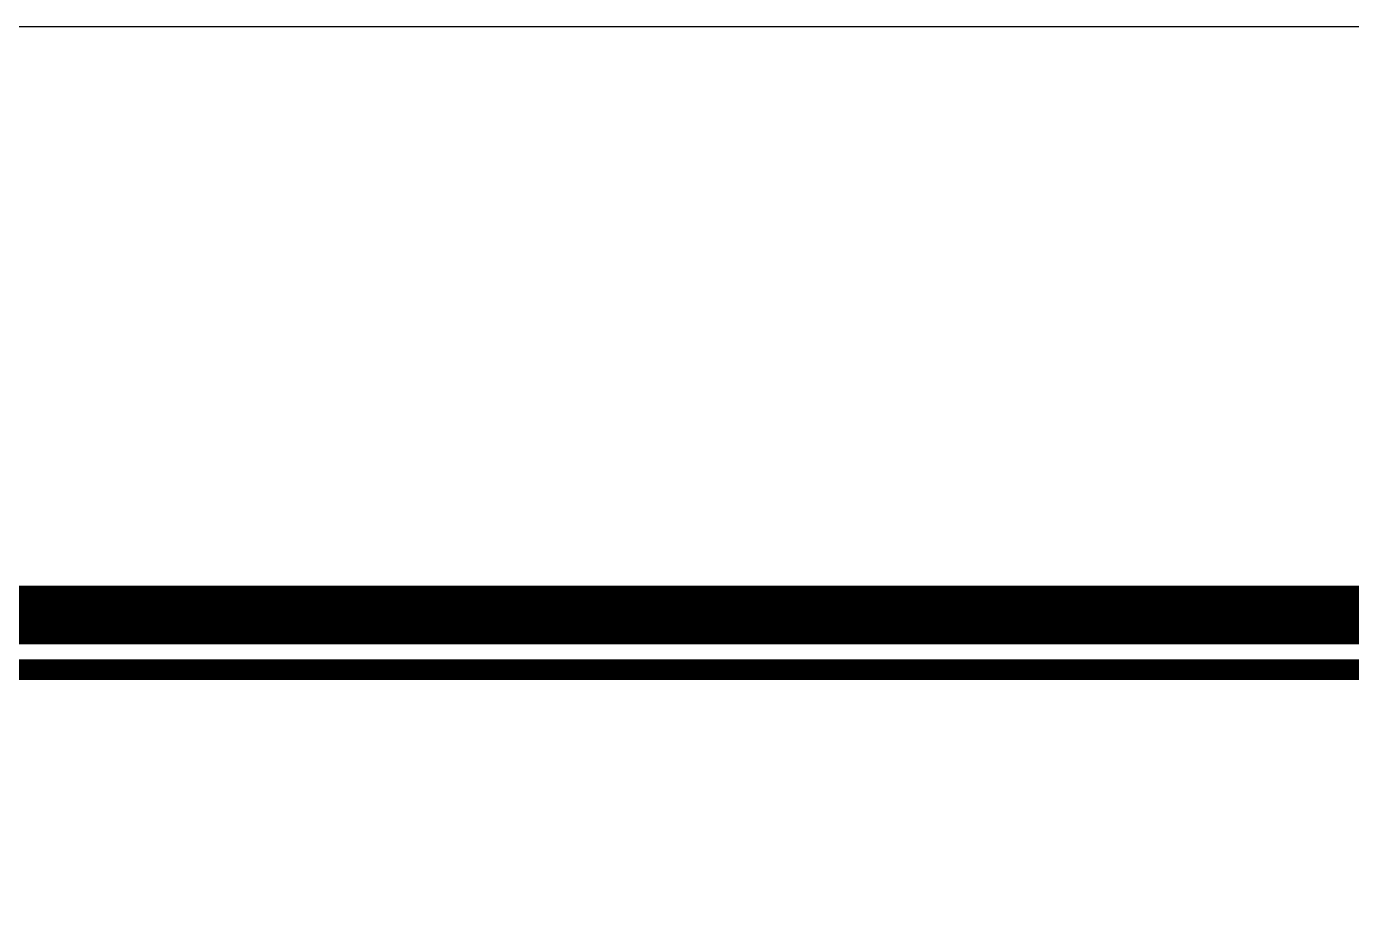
# Model space of a CAD drawing. Extents: x -2746917 to -971774, y -3334247 to -3250358.
# Drawn here: x -2446264 to -2444013, y -3275667 to -3274173 of the extents above; entities that cross this region are included whole.
import ezdxf

# ---------------------------------------------------------------- set-up
doc = ezdxf.new("R2010")
doc.units = 0
doc.header["$LTSCALE"] = 1000
doc.header["$MEASUREMENT"] = 0
doc.layers.get('0').update_dxf_attribs({"linetype": 'CONTINUOUS'})
doc.layers.add('PUB_TITLE', color=4, linetype='CONTINUOUS')
doc.layers.add('yichutu', color=7, linetype='CONTINUOUS', true_color=0xffffff, plot=False)

# ---------------------------------------------------------------- blocks, each defined once
blk = doc.blocks.new('yct-891-420-89100-42000-100-2004.0')
at = {"layer": 'yichutu', "color": 7, "true_color": 0xffffff}
blk.add_lwpolyline([(0, 0), (0, 42000), (89100, 42000), (89100, 0)], close=True, dxfattribs=at)
blk = doc.blocks.new('A$C440D491C')
at = {"layer": 'PUB_TITLE'}
blk.add_lwpolyline([(0, 0), (0, 42000), (89100, 42000), (89100, 0)], close=True, dxfattribs=at)
at = {"layer": 'PUB_TITLE', "const_width": 100}
blk.add_lwpolyline([(88100, 1000), (88100, 41000), (713.3, 41000), (713.3, 1000), (88100, 1000)], dxfattribs=at)
at = {"layer": 'PUB_TITLE', "color": 4, "const_width": 35.1}
blk.add_lwpolyline([(82852.3, 35831), (88073.4, 35831), (88073.4, 40907.5), (82852.3, 40907.5)], close=True, dxfattribs=at)

msp = doc.modelspace()

# ---------------------------------------------------------------- block references
at = {"ltscale": 1.5}
msp.add_blockref('A$C440D491C', (-2530602.64, -3316173.05), dxfattribs=at)
at = {"layer": 'yichutu'}
msp.add_blockref('yct-891-420-89100-42000-100-2004.0', (-2530602.64, -3316173.05), dxfattribs=at)

doc.saveas('drawing.dxf')
